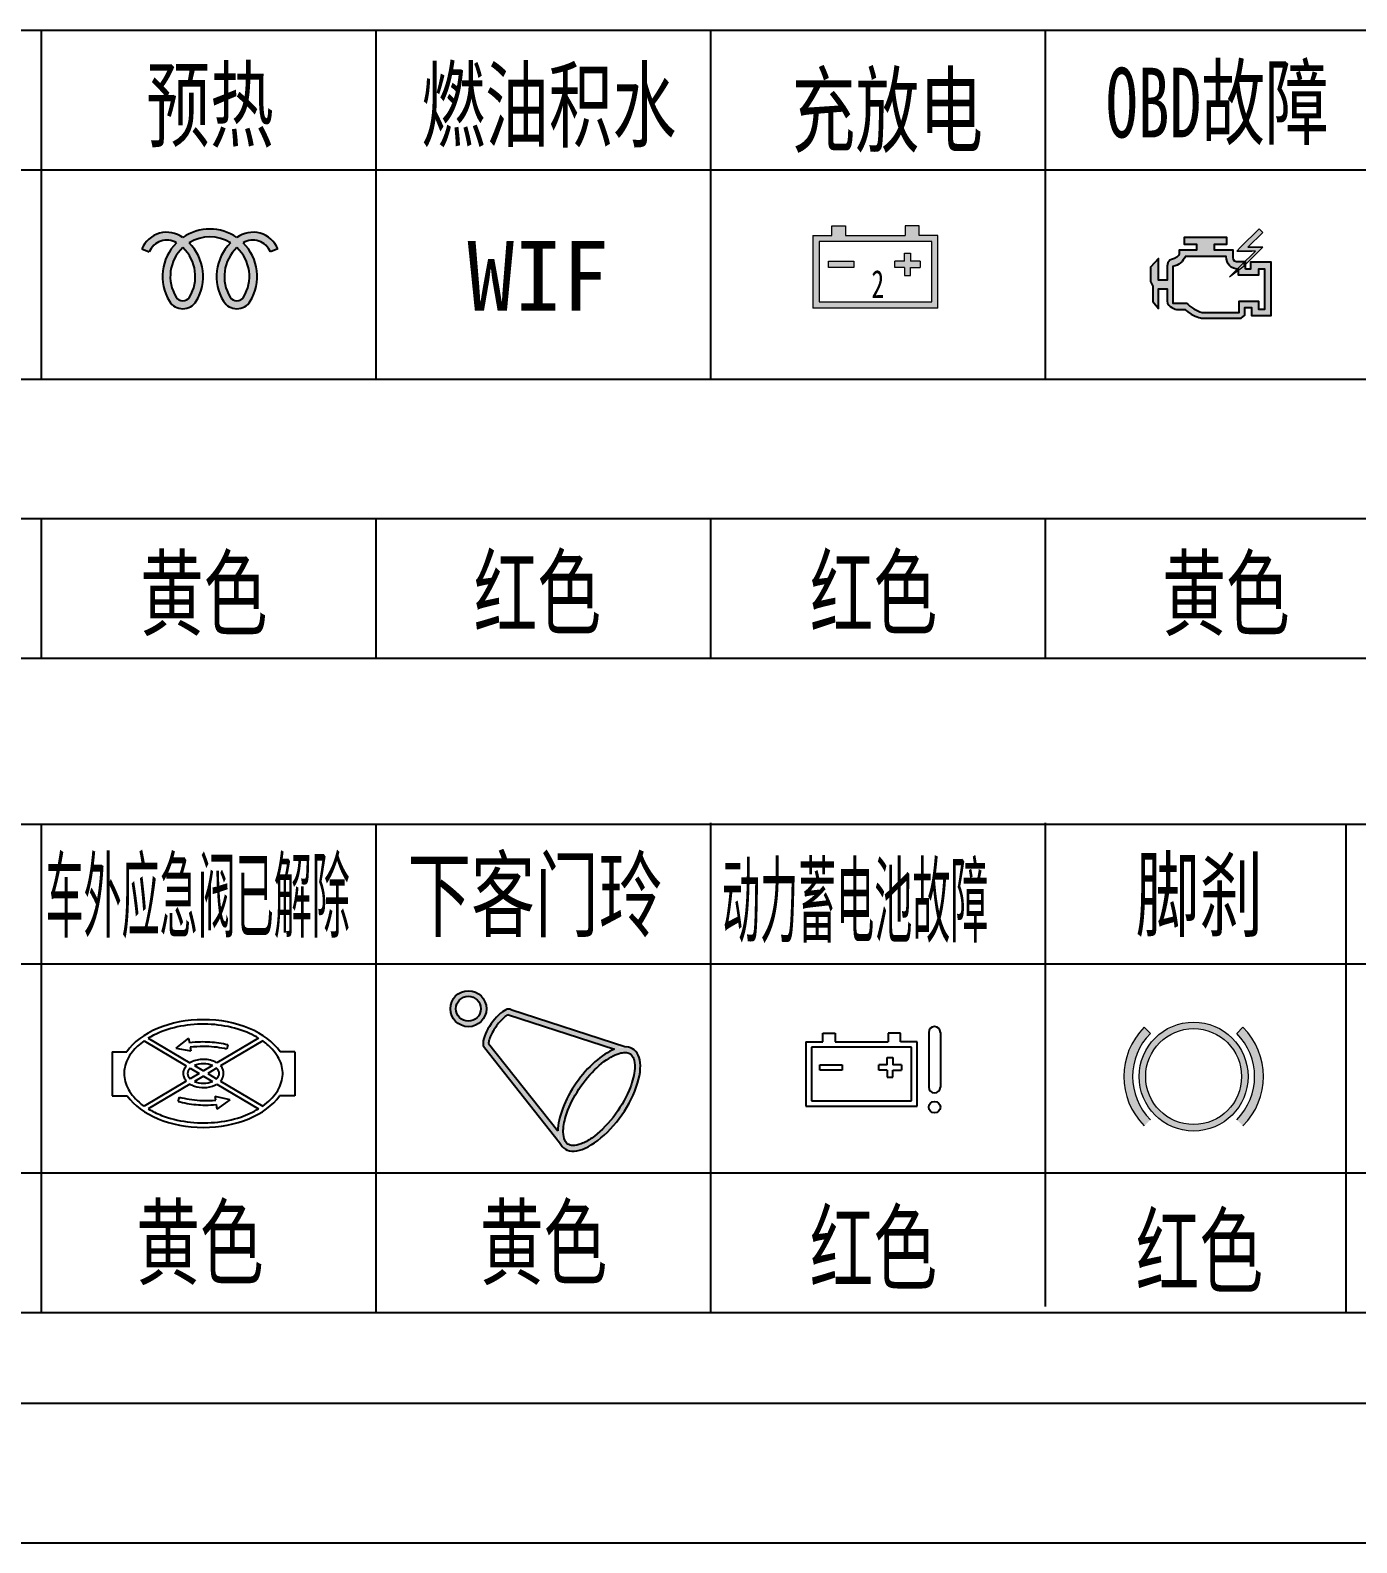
# Model space of a CAD drawing. Extents: x -188 to 653, y 38 to 632.
# Drawn here: x 260.8 to 355.9, y 38.5 to 146.9 of the extents above; entities that cross this region are included whole.
import ezdxf

# ---------------------------------------------------------------- set-up
doc = ezdxf.new("R2010")
doc.units = 0
doc.header["$LTSCALE"] = 5
for name, color, linetype, lineweight in [('1', 1, 'CONTINUOUS', 5), ('BASE', 5, 'CONTINUOUS', 5), ('图框粗实线', 1, 'CONTINUOUS', 35), ('细实线', 6, 'CONTINUOUS', 5)]:
    doc.layers.add(name, color=color, linetype=linetype, lineweight=lineweight)
for name, color, linetype in [('1轮廓实线层', 7, 'CONTINUOUS'), ('1轮廓层', 7, 'CONTINUOUS'), ('2细线层', 3, 'CONTINUOUS'), ('═╝▓ò 1', 7, 'CONTINUOUS')]:
    doc.layers.add(name, color=color, linetype=linetype)
doc.styles.add('STYLE2', font='', dxfattribs={"width": 0.67, "height": 5})
doc.styles.add('仿宋', font='SIMFANG.TTF', dxfattribs={"height": 10})
doc.styles.add('李志平', font='', dxfattribs={"width": 0.67})
doc.styles.get('STYLE2').set_extended_font_data('FangSong')
doc.styles.get('李志平').set_extended_font_data('FangSong')

msp = doc.modelspace()

# ---------------------------------------------------------------- hatches: boundary and pattern name
at = {"layer": '1', "ltscale": 10}
h = msp.add_hatch(color=256, dxfattribs=at)
h.paths.add_polyline_path([(319.27, 132.171), (319.27, 132.854), (318.269, 132.854), (318.269, 132.171), (316.915, 132.171), (316.915, 129.871), (317.361, 129.871), (317.361, 131.726), (321.41, 131.726), (321.41, 132.171)])
h.paths.add_polyline_path([(325.442, 131.726), (325.442, 129.871), (325.888, 129.871), (325.888, 132.171), (324.551, 132.171), (324.551, 132.854), (323.55, 132.854), (323.55, 132.171), (321.41, 132.171), (321.41, 131.726)])
h.paths.add_polyline_path([(325.888, 126.961), (325.888, 129.871), (325.442, 129.871), (325.442, 127.407), (321.41, 127.407), (321.41, 126.961)])
h.paths.add_polyline_path([(321.41, 126.961), (321.41, 127.407), (317.361, 127.407), (317.361, 129.871), (316.915, 129.871), (316.915, 126.961)])
h.paths.add_polyline_path([(319.849, 129.871), (319.849, 130.316), (318.03, 130.316), (318.03, 129.871)])
h.paths.add_polyline_path([(324.614, 129.871), (324.614, 130.316), (323.927, 130.316), (323.927, 130.887), (323.482, 130.887), (323.482, 130.316), (322.795, 130.316), (322.795, 129.871), (323.482, 129.871)], flags=17)
h.paths.add_polyline_path([(323.482, 129.3), (323.927, 129.3), (323.927, 129.871), (323.482, 129.871)], flags=17)
h = msp.add_hatch(color=1, dxfattribs=at)
h.paths.add_polyline_path([(341.128, 74.963), (340.686, 75.405, 0.1989124), (339.221, 71.87), (339.846, 71.87, -0.1989124)])
h.paths.add_polyline_path([(339.846, 71.87), (339.221, 71.87, 0.1989124), (340.686, 68.334), (341.128, 68.776, -0.1989124)])
h.paths.add_polyline_path([(340.784, 71.87), (340.315, 71.87, 0.4142136), (344.221, 67.963), (344.221, 68.432, -0.4142136)])
h.paths.add_polyline_path([(344.221, 75.307), (344.221, 75.776, 0.4142136), (340.315, 71.87), (340.784, 71.87, -0.4142136)])
h.paths.add_polyline_path([(344.221, 75.776), (344.221, 75.307, -0.4142136), (347.659, 71.87), (348.128, 71.87, 0.4142136)])
h.paths.add_polyline_path([(348.128, 71.87), (347.659, 71.87, -0.4142136), (344.221, 68.432), (344.221, 67.963, 0.4142136)])
h.paths.add_polyline_path([(349.221, 71.87), (348.596, 71.87, -0.1989124), (347.315, 68.776), (347.757, 68.334, 0.1989124)])
h.paths.add_polyline_path([(347.757, 75.405), (347.315, 74.963, -0.1989124), (348.596, 71.87), (349.221, 71.87, 0.1989124)])
at = {"layer": '1轮廓实线层', "ltscale": 10}
h = msp.add_hatch(color=2, dxfattribs=at)
h.paths.add_polyline_path([(271.294, 131.636, 0.15893), (270.329, 129.763), (270.9, 129.763, -0.1575707), (271.744, 131.289, -0.1575707), (272.589, 129.763), (273.16, 129.763, 0.1587549), (272.196, 131.634, -0.1388536), (273.683, 132.055), (273.683, 132.618, 0.1529739), (271.744, 132.01, 0.4911322), (268.818, 131.193), (269.339, 130.981, -0.4600552)])
h.paths.add_polyline_path([(275.622, 132.01, 0.1529739), (273.683, 132.618), (273.683, 132.055, -0.1388536), (275.17, 131.634, 0.1587549), (274.206, 129.763), (274.778, 129.763, -0.1575707), (275.622, 131.289, -0.1575707), (276.466, 129.763), (277.038, 129.763, 0.15893), (276.072, 131.636, -0.4600552), (278.027, 130.981), (278.548, 131.193, 0.4911322)])
h.paths.add_polyline_path([(274.778, 129.763), (274.206, 129.763, 0.179329), (274.662, 127.446, 0.5603993), (276.582, 127.446, 0.179329), (277.038, 129.763), (276.466, 129.763, -0.1876542), (276.102, 127.739, -0.5603993), (275.142, 127.739, -0.1876542)])
h.paths.add_polyline_path([(272.224, 127.739, -0.5603993), (271.264, 127.739, -0.1876542), (270.9, 129.763), (270.329, 129.763, 0.179329), (270.785, 127.446, 0.5603993), (272.704, 127.446, 0.179329), (273.16, 129.763), (272.589, 129.763, -0.1876542)])
at = {"layer": '1轮廓层'}
h = msp.add_hatch(color=2, dxfattribs=at)
h.paths.add_polyline_path([(290.93, 76.733, 1), (293.511, 76.733, 1)])
h.paths.add_polyline_path([(293.111, 76.733, -1), (291.33, 76.733, -1)], flags=16)
h = msp.add_hatch(color=2, dxfattribs=at)
edge = h.paths.add_edge_path()
edge.add_ellipse((294.319, 75.319), major_axis=(0.942, 1.355), ratio=0.3460877, start_angle=0, end_angle=180)
edge.add_line((293.377, 73.964), (298.764, 67.153))
edge.add_ellipse((301.589, 70.263), major_axis=(2.473, 3.556), ratio=0.4596357, start_angle=164.15686, end_angle=375.84314)
edge.add_line((303.521, 73.994), (295.261, 76.674))
edge = h.paths.add_edge_path(flags=16)
edge.add_ellipse((301.589, 70.263), major_axis=(2.473, 3.556), ratio=0.4596357, start_angle=34.42799, end_angle=145.57201)
edge.add_line((298.625, 67.973), (293.667, 74.239))
edge.add_spline(control_points=[(293.667, 74.239), (293.666, 74.255), (293.667, 74.277), (293.678, 74.382), (293.706, 74.502), (293.845, 74.871), (293.996, 75.153), (294.358, 75.675), (294.57, 75.915), (294.832, 76.144), (294.903, 76.197), (295.025, 76.274), (295.075, 76.297), (295.104, 76.306)], knot_values=[0.4319853, 0.4319853, 0.4319853, 0.4319853, 0.5614022, 0.5614022, 0.9382977, 0.9382977, 1.5690153, 1.5690153, 2.199733, 2.199733, 2.4546702, 2.4546702, 2.7096074, 2.7096074, 2.7096074, 2.7096074], degree=3, periodic=0)
edge.add_line((295.104, 76.306), (302.704, 73.839))
edge = h.paths.add_edge_path(flags=16)
edge.add_spline(control_points=[(303.833, 73.491), (303.761, 73.541), (303.676, 73.574), (303.452, 73.604), (303.312, 73.597), (302.986, 73.523), (302.801, 73.455), (302.185, 73.146), (301.711, 72.794), (300.804, 71.889), (300.37, 71.338), (299.657, 70.183), (299.378, 69.579), (299.083, 68.605), (299.021, 68.214), (299.027, 67.657), (299.067, 67.462), (299.188, 67.177), (299.263, 67.089), (299.445, 66.969), (299.56, 66.932), (299.881, 66.929), (300.084, 66.967), (300.545, 67.144), (300.802, 67.282), (301.577, 67.818), (302.117, 68.339), (303.064, 69.548), (303.471, 70.234), (303.952, 71.383), (304.084, 71.858), (304.168, 72.569), (304.155, 72.834), (304.068, 73.191), (304.01, 73.306), (303.909, 73.43), (303.873, 73.463), (303.833, 73.491)], knot_values=[0, 0, 0, 0, 0.2336954, 0.2336954, 0.4673907, 0.4673907, 0.7010861, 0.7010861, 1.195312, 1.195312, 1.689538, 1.689538, 2.1837639, 2.1837639, 2.5678642, 2.5678642, 2.8601502, 2.8601502, 3.1524362, 3.1524362, 3.4447222, 3.4447222, 3.7370082, 3.7370082, 4.0292941, 4.0292941, 4.5885908, 4.5885908, 5.1478875, 5.1478875, 5.5713989, 5.5713989, 5.8962623, 5.8962623, 6.152853, 6.152853, 6.2831853, 6.2831853, 6.2831853, 6.2831853], degree=3, periodic=0)
at = {"layer": 'BASE'}
h = msp.add_hatch(color=2, dxfattribs=at)
edge = h.paths.add_edge_path()
edge.add_line((348.119, 131.047), (348.65, 131.047))
edge.add_line((348.65, 131.047), (348.385, 130.782))
edge.add_line((348.385, 130.782), (347.873, 130.27))
edge.add_spline(control_points=[(347.873, 130.27), (347.911, 130.27), (347.934, 130.27), (347.934, 130.27), (347.934, 130.27), (347.934, 130.27), (347.934, 130.175), (347.934, 130.066)], knot_values=[0.9698454, 0.9698454, 0.9698454, 0.9698454, 0.9756098, 0.9756098, 0.9756098, 0.9756098, 0.9861203, 0.9861203, 0.9861203, 0.9861203], degree=3, periodic=0)
edge.add_line((347.934, 130.066), (349.18, 131.312))
edge.add_line((349.18, 131.312), (348.119, 131.312))
edge.add_line((348.119, 131.312), (349.18, 132.372))
edge.add_line((349.18, 132.372), (348.915, 132.637))
edge.add_line((348.915, 132.637), (347.589, 131.312))
edge.add_line((347.589, 131.312), (347.324, 131.047))
edge.add_line((347.324, 131.047), (347.589, 131.047))
edge.add_line((347.589, 131.047), (348.119, 131.047))
h = msp.add_hatch(color=2, dxfattribs=at)
edge = h.paths.add_edge_path()
edge.add_spline(control_points=[(347.439, 129.675), (347.439, 129.718), (347.439, 129.748), (347.439, 129.748), (347.439, 129.748), (347.411, 129.749), (347.383, 129.751), (347.356, 129.753)], knot_values=[0.1218194, 0.1218194, 0.1218194, 0.1218194, 0.1383213, 0.1383213, 0.1383213, 0.1383214, 0.1415019, 0.1415019, 0.1415019, 0.1415019], degree=3, periodic=0)
edge.add_line((347.356, 129.753), (346.794, 129.191))
edge.add_line((346.794, 129.191), (347.439, 129.675))
at = {"layer": '细实线'}
h = msp.add_hatch(color=2, dxfattribs=at)
edge = h.paths.add_edge_path()
edge.add_spline(control_points=[(347.934, 129.757), (347.934, 129.757), (348.294, 129.757), (348.294, 129.757), (348.294, 129.757), (348.294, 129.757), (348.294, 130.252), (348.294, 130.252), (348.294, 130.252), (348.294, 130.252), (349.779, 130.252), (349.779, 130.252), (349.779, 130.252), (349.779, 130.252), (349.779, 126.436), (349.779, 126.436), (349.779, 126.436), (349.779, 126.436), (348.366, 126.436), (348.366, 126.436), (348.366, 126.436), (348.366, 126.436), (348.366, 126.995), (348.366, 126.995), (348.366, 126.995), (348.366, 126.995), (347.898, 126.995), (347.898, 126.995), (347.898, 126.995), (347.898, 126.995), (347.898, 126.455), (347.898, 126.455), (347.898, 126.455), (347.898, 126.455), (347.638, 126.23), (347.638, 126.23), (347.638, 126.23), (347.638, 126.23), (344.857, 126.23), (344.857, 126.23), (344.857, 126.23), (344.856, 126.229), (344.433, 126.274), (344.046, 126.526), (344.046, 126.526), (343.65, 126.769), (343.605, 126.859), (343.605, 126.859), (343.605, 126.859), (343.605, 126.859), (343.011, 126.859), (343.011, 126.859), (343.011, 126.859), (343.011, 126.859), (342.327, 127.003), (342.327, 127.453), (342.327, 127.453), (342.327, 127.912), (342.327, 128.335), (342.327, 128.335), (342.327, 128.335), (342.327, 128.335), (341.697, 128.335), (341.697, 128.335), (341.697, 128.335), (341.697, 128.335), (341.697, 126.922), (341.697, 126.922), (341.697, 126.922), (341.697, 126.922), (341.301, 127.426), (341.301, 127.426), (341.301, 127.426), (341.301, 127.426), (341.301, 128.524), (341.301, 128.524), (341.301, 128.524), (341.301, 128.524), (341.139, 128.857), (341.139, 128.857), (341.139, 128.857), (341.139, 128.857), (341.139, 129.901), (341.139, 129.901), (341.139, 129.901), (341.139, 129.901), (341.697, 130.504), (341.697, 130.504), (341.697, 130.504), (341.697, 130.504), (341.697, 128.947), (341.697, 128.947), (341.697, 128.947), (341.697, 128.947), (342.328, 128.947), (342.328, 128.947), (342.328, 128.947), (342.328, 128.947), (342.328, 129.758), (342.328, 129.758), (342.328, 129.758), (342.327, 129.757), (342.282, 130.369), (342.624, 130.432), (342.624, 130.432), (342.966, 130.495), (343.173, 130.72), (343.182, 130.81), (343.182, 130.81), (343.182, 130.891), (343.182, 131.107), (343.182, 131.107), (343.182, 131.107), (343.182, 131.107), (344.424, 131.107), (344.424, 131.107), (344.424, 131.107), (344.424, 131.107), (344.424, 131.548), (344.424, 131.548), (344.424, 131.548), (344.424, 131.548), (343.533, 131.548), (343.533, 131.548), (343.533, 131.548), (343.533, 131.548), (343.533, 132.007), (343.533, 132.007), (343.533, 132.007), (343.533, 132.007), (346.602, 132.007), (346.602, 132.007), (346.602, 132.007), (346.602, 132.007), (346.602, 131.548), (346.602, 131.548), (346.602, 131.548), (346.602, 131.548), (345.729, 131.548), (345.729, 131.548), (345.729, 131.548), (345.729, 131.548), (345.729, 131.108), (345.729, 131.108), (345.729, 131.108), (345.729, 131.108), (347.062, 131.108), (347.062, 131.108), (347.062, 131.108), (347.062, 131.108), (347.062, 130.631), (347.062, 130.631), (347.062, 130.631), (347.061, 130.63), (347.061, 130.27), (347.295, 130.27), (347.295, 130.27), (347.52, 130.27), (347.934, 130.27), (347.934, 130.27), (347.934, 130.27), (347.934, 130.27), (347.934, 129.757), (347.934, 129.757)], knot_values=[0, 0, 0, 0, 0.0243902, 0.0243902, 0.0243902, 0.0243902, 0.0487805, 0.0487805, 0.0487805, 0.0487805, 0.0731707, 0.0731707, 0.0731707, 0.0731707, 0.097561, 0.097561, 0.097561, 0.097561, 0.1219512, 0.1219512, 0.1219512, 0.1219512, 0.1463415, 0.1463415, 0.1463415, 0.1463415, 0.1707317, 0.1707317, 0.1707317, 0.1707317, 0.195122, 0.195122, 0.195122, 0.195122, 0.2195122, 0.2195122, 0.2195122, 0.2195122, 0.2439024, 0.2439024, 0.2439024, 0.2439024, 0.2682927, 0.2682927, 0.2682927, 0.2682927, 0.2926829, 0.2926829, 0.2926829, 0.2926829, 0.3170732, 0.3170732, 0.3170732, 0.3170732, 0.3414634, 0.3414634, 0.3414634, 0.3414634, 0.3658537, 0.3658537, 0.3658537, 0.3658537, 0.3902439, 0.3902439, 0.3902439, 0.3902439, 0.4146341, 0.4146341, 0.4146341, 0.4146341, 0.4390244, 0.4390244, 0.4390244, 0.4390244, 0.4634146, 0.4634146, 0.4634146, 0.4634146, 0.4878049, 0.4878049, 0.4878049, 0.4878049, 0.5121951, 0.5121951, 0.5121951, 0.5121951, 0.5365854, 0.5365854, 0.5365854, 0.5365854, 0.5609756, 0.5609756, 0.5609756, 0.5609756, 0.5853659, 0.5853659, 0.5853659, 0.5853659, 0.6097561, 0.6097561, 0.6097561, 0.6097561, 0.6341463, 0.6341463, 0.6341463, 0.6341463, 0.6585366, 0.6585366, 0.6585366, 0.6585366, 0.6829268, 0.6829268, 0.6829268, 0.6829268, 0.7073171, 0.7073171, 0.7073171, 0.7073171, 0.7317073, 0.7317073, 0.7317073, 0.7317073, 0.7560976, 0.7560976, 0.7560976, 0.7560976, 0.7804878, 0.7804878, 0.7804878, 0.7804878, 0.804878, 0.804878, 0.804878, 0.804878, 0.8292683, 0.8292683, 0.8292683, 0.8292683, 0.8536585, 0.8536585, 0.8536585, 0.8536585, 0.8780488, 0.8780488, 0.8780488, 0.8780488, 0.902439, 0.902439, 0.902439, 0.902439, 0.9268293, 0.9268293, 0.9268293, 0.9268293, 0.9512195, 0.9512195, 0.9512195, 0.9512195, 0.9756098, 0.9756098, 0.9756098, 0.9756098, 1, 1, 1, 1], degree=3, periodic=0)
edge = h.paths.add_edge_path(flags=16)
edge.add_spline(control_points=[(343.623, 130.666), (343.623, 130.666), (346.548, 130.666), (346.548, 130.666), (346.548, 130.666), (346.584, 130.108), (346.881, 129.766), (347.439, 129.748), (347.439, 129.748), (347.439, 129.748), (347.439, 129.325), (347.439, 129.325), (347.439, 129.325), (347.439, 129.325), (348.861, 129.325), (348.861, 129.325), (348.861, 129.325), (348.861, 129.325), (348.861, 129.757), (348.861, 129.757), (348.861, 129.757), (348.861, 129.757), (349.32, 129.757), (349.32, 129.757), (349.32, 129.757), (349.32, 129.757), (349.32, 126.877), (349.32, 126.877), (349.32, 126.877), (349.32, 126.877), (348.861, 126.877), (348.861, 126.877), (348.861, 126.877), (348.861, 126.877), (348.861, 127.462), (348.861, 127.462), (348.861, 127.462), (348.861, 127.462), (347.494, 127.462), (347.494, 127.462), (347.494, 127.462), (347.494, 127.462), (347.494, 126.643), (347.494, 126.643), (347.494, 126.643), (347.494, 126.643), (344.83, 126.643), (344.83, 126.643), (344.83, 126.643), (344.406, 126.769), (344.028, 127.003), (343.704, 127.318), (343.704, 127.318), (343.704, 127.318), (342.741, 127.318), (342.741, 127.318), (342.741, 127.318), (342.741, 127.318), (342.741, 129.946), (342.741, 129.946), (342.741, 129.946), (343.164, 130.027), (343.47, 130.306), (343.623, 130.666)], knot_values=[0, 0, 0, 0, 0.0625, 0.0625, 0.0625, 0.0625, 0.125, 0.125, 0.125, 0.125, 0.1875, 0.1875, 0.1875, 0.1875, 0.25, 0.25, 0.25, 0.25, 0.3125, 0.3125, 0.3125, 0.3125, 0.375, 0.375, 0.375, 0.375, 0.4375, 0.4375, 0.4375, 0.4375, 0.5, 0.5, 0.5, 0.5, 0.5625, 0.5625, 0.5625, 0.5625, 0.625, 0.625, 0.625, 0.625, 0.6875, 0.6875, 0.6875, 0.6875, 0.75, 0.75, 0.75, 0.75, 0.8125, 0.8125, 0.8125, 0.8125, 0.875, 0.875, 0.875, 0.875, 0.9375, 0.9375, 0.9375, 0.9375, 1, 1, 1, 1], degree=3, periodic=0)

# ---------------------------------------------------------------- linework, layer by layer
at = {"layer": '1'}
for p, q in [((318.269, 132.854), (319.27, 132.854)), ((318.269, 132.171), (318.269, 132.854)), ((319.27, 132.854), (319.27, 132.171)), ((323.55, 132.854), (323.55, 132.171)), ((324.551, 132.854), (323.55, 132.854)), ((324.551, 132.171), (324.551, 132.854)), ((316.915, 132.171), (316.915, 126.961)), ((316.915, 132.171), (318.269, 132.171)), ((317.361, 131.726), (317.361, 127.407)), ((325.442, 131.726), (317.361, 131.726)), ((319.27, 132.171), (323.55, 132.171)), ((325.888, 132.171), (324.551, 132.171)), ((325.442, 127.407), (325.442, 131.726)), ((325.888, 126.961), (325.888, 132.171)), ((318.03, 130.316), (319.849, 130.316)), ((318.03, 129.871), (318.03, 130.316)), ((319.849, 130.316), (319.849, 129.871)), ((323.482, 130.316), (322.795, 130.316)), ((322.795, 129.871), (322.795, 130.316)), ((323.482, 130.316), (323.482, 130.887)), ((323.482, 130.887), (323.927, 130.887)), ((323.927, 130.887), (323.927, 130.316)), ((324.614, 130.316), (323.927, 130.316)), ((324.614, 130.316), (324.614, 129.871)), ((319.849, 129.871), (318.03, 129.871)), ((323.482, 129.871), (322.795, 129.871)), ((323.482, 129.871), (323.482, 129.3)), ((323.482, 129.3), (323.927, 129.3)), ((323.927, 129.871), (324.614, 129.871)), ((323.927, 129.3), (323.927, 129.871)), ((317.361, 127.407), (325.442, 127.407))]:
    msp.add_line(p, q, dxfattribs=at)
at = {"layer": '1', "linetype": 'ByBlock'}
msp.add_line((325.888, 126.961), (316.915, 126.961), dxfattribs=at)
at = {"layer": '1', "color": 1}
for p, q in [((340.686, 75.405), (341.128, 74.963)), ((347.757, 75.405), (347.315, 74.963))]:
    msp.add_line(p, q, dxfattribs=at)
at = {"layer": '1', "color": 1, "linetype": 'ByBlock'}
msp.add_circle((344.221, 71.87), 3.906, dxfattribs=at)
at = {"layer": '1', "color": 1}
msp.add_circle((344.221, 71.87), 3.438, dxfattribs=at)
for radius, start, end in [(5, 135, 225), (4.375, 135, 225), (4.375, 315, 45), (5, 315, 45)]:
    msp.add_arc((344.221, 71.87), radius, start, end, dxfattribs=at)
at = {"layer": '1轮廓实线层', "ltscale": 10}
for p, q in [((-157.415, 146.873), (477.962, 146.873)), ((261.585, 146.873), (261.585, 121.873)), ((285.585, 146.873), (285.585, 121.873)), ((309.585, 146.873), (309.585, 121.873)), ((333.585, 146.873), (333.585, 121.873)), ((-157.415, 136.873), (478.011, 136.873)), ((-157.415, 121.873), (477.893, 121.873)), ((-139.609, 111.873), (477.997, 111.873)), ((261.585, 111.873), (261.585, 101.873)), ((285.585, 111.873), (285.585, 101.873)), ((309.585, 111.873), (309.585, 101.873)), ((333.585, 111.873), (333.585, 101.873)), ((-157.415, 101.873), (477.983, 101.873)), ((309.583, 90.067), (309.583, 65.067)), ((309.583, 90.067), (309.583, 65.067)), ((333.583, 90.067), (333.583, 55.397)), ((-157.415, 89.961), (453.938, 89.961)), ((261.585, 89.961), (261.585, 54.961)), ((285.585, 89.961), (285.585, 54.961)), ((309.585, 89.961), (309.585, 54.961)), ((355.129, 89.921), (355.129, 54.893)), ((-157.415, 79.961), (453.938, 79.961)), ((-157.415, 64.961), (453.817, 64.961)), ((309.583, 64.912), (309.583, 54.912)), ((-157.415, 54.961), (454.059, 54.961))]:
    msp.add_line(p, q, dxfattribs=at)
at = {"layer": '1轮廓实线层', "color": 2}
for p, q in [((268.818, 131.193), (269.339, 130.981)), ((278.548, 131.193), (278.027, 130.981))]:
    msp.add_line(p, q, dxfattribs=at)
at = {"layer": '1轮廓实线层', "color": 1, "ltscale": 7}
for p, q in [((317.625, 74.368), (317.625, 74.975)), ((317.625, 74.975), (318.514, 74.975)), ((318.514, 74.975), (318.514, 74.368)), ((322.318, 74.975), (322.318, 74.368)), ((323.208, 74.975), (322.318, 74.975)), ((323.208, 74.368), (323.208, 74.975)), ((316.422, 74.368), (316.422, 69.737)), ((316.422, 74.368), (317.625, 74.368)), ((324, 73.972), (316.818, 73.972)), ((316.818, 73.972), (316.818, 70.133)), ((318.514, 74.368), (322.318, 74.368)), ((324.396, 74.368), (323.208, 74.368)), ((324, 70.133), (324, 73.972)), ((324.396, 69.737), (324.396, 74.368)), ((317.413, 72.323), (317.413, 72.719)), ((317.413, 72.719), (319.029, 72.719)), ((319.029, 72.719), (319.029, 72.323)), ((321.648, 72.323), (321.648, 72.719)), ((322.258, 72.719), (321.648, 72.719)), ((322.258, 72.719), (322.258, 73.226)), ((322.258, 73.226), (322.654, 73.226)), ((322.654, 73.226), (322.654, 72.719)), ((323.264, 72.719), (322.654, 72.719)), ((323.264, 72.719), (323.264, 72.323)), ((319.029, 72.323), (317.413, 72.323)), ((322.258, 72.323), (321.648, 72.323)), ((322.258, 72.323), (322.258, 71.816)), ((322.258, 71.816), (322.654, 71.816)), ((322.654, 72.323), (323.264, 72.323)), ((322.654, 71.816), (322.654, 72.323)), ((316.422, 69.737), (324.396, 69.737)), ((316.818, 70.133), (324, 70.133))]:
    msp.add_line(p, q, dxfattribs=at)
at = {"layer": '1轮廓实线层', "color": 1, "ltscale": 10}
for p, q in [((325.229, 75.034), (325.229, 71.11)), ((326.061, 75.034), (326.061, 71.11))]:
    msp.add_line(p, q, dxfattribs=at)
at = {"layer": '1轮廓实线层', "ltscale": 5}
msp.add_line((-163.148, 48.453), (642.852, 48.453), dxfattribs=at)
at = {"layer": '1轮廓实线层', "color": 1}
msp.add_circle((325.645, 69.678), 0.416, dxfattribs=at)
at = {"layer": '1轮廓实线层', "color": 2}
for centre, radius, start, end in [((270.597, 130.471), 1.92, 53.29304, 157.9216), ((273.683, 129.22), 3.398, 55.21065, 124.78935), ((276.769, 130.471), 1.92, 22.0784, 126.70696), ((270.597, 130.471), 1.357, 59.10144, 157.9216), ((273.683, 129.22), 3.398, 134.67862, 211.46752), ((273.683, 129.22), 2.836, 133.13672, 211.46752), ((269.805, 129.22), 2.836, 328.53248, 46.86328), ((273.683, 129.22), 2.836, 58.37929, 121.62071), ((269.805, 129.22), 3.398, 328.53248, 45.28223), ((277.561, 129.22), 3.398, 134.71777, 211.46752), ((277.561, 129.22), 2.836, 133.13672, 211.46752), ((273.683, 129.22), 2.836, 328.53248, 46.86328), ((276.769, 130.471), 1.357, 22.0784, 120.89856), ((273.683, 129.22), 3.398, 328.53248, 45.32138), ((271.744, 128.033), 1.125, 211.46752, 328.53248), ((271.744, 128.033), 0.562, 211.46752, 328.53248), ((275.622, 128.033), 1.125, 211.46752, 328.53248), ((275.622, 128.033), 0.562, 211.46752, 328.53248)]:
    msp.add_arc(centre, radius, start, end, dxfattribs=at)
at = {"layer": '1轮廓实线层', "color": 1}
for centre, start, end in [((325.645, 75.034), 0, 180), ((325.645, 71.11), 180, 0)]:
    msp.add_arc(centre, 0.416, start, end, dxfattribs=at)
at = {"layer": '1轮廓层', "color": 2}
for p, q in [((295.104, 76.306), (302.704, 73.839)), ((295.261, 76.674), (303.521, 73.994)), ((268.966, 74.424), (271.991, 72.633)), ((269.264, 74.619), (272.253, 72.849)), ((272.162, 74.624), (271.244, 73.915)), ((271.244, 73.915), (272.324, 73.719)), ((272.162, 74.624), (272.223, 74.282)), ((272.279, 73.967), (272.324, 73.719)), ((277.182, 74.619), (274.193, 72.849)), ((277.48, 74.424), (274.455, 72.633)), ((274.972, 74.143), (274.896, 73.832)), ((293.377, 73.964), (298.764, 67.153)), ((293.667, 74.239), (298.625, 67.973)), ((266.669, 73.641), (266.669, 70.484)), ((266.669, 73.641), (267.727, 73.641)), ((272.578, 72.657), (273.223, 72.275)), ((273.869, 72.657), (273.223, 72.275)), ((279.777, 73.641), (278.719, 73.641)), ((279.777, 73.641), (279.777, 70.484)), ((272.274, 72.465), (272.909, 72.089)), ((272.909, 72.089), (272.274, 71.713)), ((273.223, 71.903), (272.578, 71.521)), ((273.223, 71.903), (273.869, 71.521)), ((274.172, 72.465), (273.537, 72.089)), ((273.537, 72.089), (274.172, 71.713)), ((266.669, 70.484), (267.764, 70.484)), ((271.992, 71.546), (268.966, 69.755)), ((272.253, 71.329), (269.264, 69.559)), ((274.193, 71.329), (277.182, 69.559)), ((274.455, 71.546), (277.481, 69.755)), ((279.777, 70.484), (278.682, 70.484)), ((271.411, 70.091), (271.496, 70.4)), ((275.144, 70.202), (274.071, 70.432)), ((274.108, 70.182), (274.071, 70.432)), ((274.204, 69.522), (274.154, 69.866)), ((274.204, 69.522), (275.144, 70.202))]:
    msp.add_line(p, q, dxfattribs=at)
for radius in [1.29, 0.89]:
    msp.add_circle((292.221, 76.733), radius, dxfattribs=at)
for centre, major_axis, ratio, start_param, end_param in [((273.223, 72.089), (-6.003, 0), 0.6428569, 3.5555278, 5.8692501), ((294.319, 75.319), (0.942, 1.355), 0.3460877, 0, 3.1415927), ((301.589, 70.263), (2.473, 3.556), 0.4596357, 0.6008817, 2.5407109), ((301.589, 70.263), (2.473, 3.556), 0.4596357, 2.8650777, 6.5597003), ((273.223, 72.089), (-1.13, 0), 0.612778, 4.1041495, 5.3206285), ((273.223, 72.089), (-1.13, 0), 0.612778, 5.7093677, 6.8570029), ((273.223, 72.089), (-1.13, 0), 0.612778, 2.5677751, 3.7154102), ((273.223, 72.089), (-6.003, 0), 0.6428569, 0.4289276, 2.7126651), ((273.223, 72.089), (-1.13, 0), 0.612778, 0.9625568, 2.1790359)]:
    msp.add_ellipse(centre, major_axis=major_axis, ratio=ratio, start_param=start_param, end_param=end_param, dxfattribs=at)
for points, knots in [([(295.104, 76.306), (295.075, 76.297), (295.025, 76.274), (294.903, 76.197), (294.832, 76.144), (294.57, 75.915), (294.358, 75.675), (293.996, 75.153), (293.845, 74.871), (293.706, 74.502), (293.678, 74.382), (293.667, 74.277), (293.666, 74.255), (293.667, 74.239)], [0.4319853, 0.4319853, 0.4319853, 0.4319853, 0.6869225, 0.6869225, 0.9418597, 0.9418597, 1.5725773, 1.5725773, 2.2032949, 2.2032949, 2.5801904, 2.5801904, 2.7096074, 2.7096074, 2.7096074, 2.7096074]), ([(277.182, 74.619), (276.98, 74.742), (276.763, 74.856), (276, 75.199), (275.397, 75.382), (274.126, 75.607), (273.459, 75.649), (272.141, 75.587), (271.492, 75.483), (270.29, 75.143), (269.738, 74.907), (269.267, 74.621), (269.265, 74.62), (269.264, 74.619)], [10.2378946, 10.2378946, 10.2378946, 10.2378946, 10.3850065, 10.3850065, 10.7268249, 10.7268249, 11.0686434, 11.0686434, 11.4104618, 11.4104618, 11.7522802, 11.7522802, 11.7532537, 11.7532537, 11.7532537, 11.7532537]), ([(268.966, 74.424), (268.631, 74.186), (268.348, 73.923), (267.844, 73.288), (267.663, 72.909), (267.555, 72.382), (267.54, 72.235), (267.54, 72.089), (267.54, 71.706), (267.642, 71.322), (268.053, 70.579), (268.364, 70.221), (268.831, 69.853), (268.898, 69.803), (268.966, 69.755)], [5.5454152, 5.5454152, 5.5454152, 5.5454152, 5.8109133, 5.8109133, 6.1527318, 6.1527318, 6.2831853, 6.2831853, 6.2831853, 6.6250037, 6.6250037, 6.9668222, 6.9668222, 7.0209644, 7.0209644, 7.0209644, 7.0209644]), ([(274.972, 74.143), (274.765, 74.193), (274.551, 74.235), (273.906, 74.33), (273.462, 74.357), (272.752, 74.338), (272.485, 74.317), (272.223, 74.282)], [10.63320847, 10.63320847, 10.63320847, 10.63320847, 10.77008249, 10.77008249, 11.03617645, 11.03617645, 11.19839833, 11.19839833, 11.19839833, 11.19839833]), ([(274.896, 73.832), (274.839, 73.846), (274.782, 73.859), (274.25, 73.974), (273.737, 74.028), (272.907, 74.028), (272.588, 74.007), (272.279, 73.967)], [10.63320773, 10.63320773, 10.63320773, 10.63320773, 10.67268856, 10.67268856, 10.99517035, 10.99517035, 11.19538222, 11.19538222, 11.19538222, 11.19538222]), ([(277.481, 69.755), (277.898, 70.05), (278.233, 70.386), (278.715, 71.105), (278.856, 71.487), (278.934, 72.253), (278.871, 72.638), (278.539, 73.39), (278.268, 73.756), (277.771, 74.205), (277.631, 74.317), (277.48, 74.424)], [8.6870001, 8.6870001, 8.6870001, 8.6870001, 9.0177328, 9.0177328, 9.3595512, 9.3595512, 9.7013696, 9.7013696, 10.0431881, 10.0431881, 10.1625547, 10.1625547, 10.1625547, 10.1625547]), ([(274.193, 72.849), (274.152, 72.875), (274.11, 72.898), (273.783, 73.057), (273.442, 73.116), (272.798, 73.082), (272.496, 73), (272.253, 72.849)], [3.9234282, 3.9234282, 3.9234282, 3.9234282, 4.0412462, 4.0412462, 4.8000972, 4.8000972, 5.501387, 5.501387, 5.501387, 5.501387]), ([(303.833, 73.491), (303.761, 73.541), (303.676, 73.574), (303.452, 73.604), (303.312, 73.597), (302.986, 73.523), (302.801, 73.455), (302.185, 73.146), (301.711, 72.794), (300.804, 71.889), (300.37, 71.338), (299.657, 70.183), (299.378, 69.579), (299.083, 68.605), (299.021, 68.214), (299.027, 67.657), (299.067, 67.462), (299.188, 67.177), (299.263, 67.089), (299.445, 66.969), (299.56, 66.932), (299.881, 66.929), (300.084, 66.967), (300.545, 67.144), (300.802, 67.282), (301.577, 67.818), (302.117, 68.339), (303.064, 69.548), (303.471, 70.234), (303.952, 71.383), (304.084, 71.858), (304.168, 72.569), (304.155, 72.834), (304.068, 73.191), (304.01, 73.306), (303.909, 73.43), (303.873, 73.463), (303.833, 73.491)], [0, 0, 0, 0, 0.2336954, 0.2336954, 0.4673907, 0.4673907, 0.7010861, 0.7010861, 1.195312, 1.195312, 1.689538, 1.689538, 2.1837639, 2.1837639, 2.5678642, 2.5678642, 2.8601502, 2.8601502, 3.1524362, 3.1524362, 3.4447222, 3.4447222, 3.7370082, 3.7370082, 4.0292941, 4.0292941, 4.5885908, 4.5885908, 5.1478875, 5.1478875, 5.5713989, 5.5713989, 5.8962623, 5.8962623, 6.152853, 6.152853, 6.2831853, 6.2831853, 6.2831853, 6.2831853]), ([(271.991, 72.633), (271.951, 72.587), (271.914, 72.537), (271.814, 72.366), (271.773, 72.228), (271.773, 72.089), (271.773, 71.981), (271.798, 71.873), (271.879, 71.691), (271.931, 71.614), (271.992, 71.546)], [5.78475813, 5.78475813, 5.78475813, 5.78475813, 5.93962734, 5.93962734, 6.28318531, 6.28318531, 6.28318531, 6.55116782, 6.55116782, 6.78145386, 6.78145386, 6.78145386, 6.78145386]), ([(274.455, 71.546), (274.544, 71.647), (274.613, 71.766), (274.684, 72.035), (274.68, 72.184), (274.6, 72.436), (274.536, 72.542), (274.455, 72.633)], [2.64333552, 2.64333552, 2.64333552, 2.64333552, 2.9817529, 2.9817529, 3.33491735, 3.33491735, 3.63989936, 3.63989936, 3.63989936, 3.63989936]), ([(272.253, 71.329), (272.354, 71.267), (272.466, 71.216), (272.8, 71.105), (273.039, 71.072), (273.548, 71.084), (273.817, 71.142), (274.098, 71.274), (274.147, 71.3), (274.193, 71.329)], [0.7818354, 0.7818354, 0.7818354, 0.7818354, 1.0733926, 1.0733926, 1.6108202, 1.6108202, 2.2255474, 2.2255474, 2.3597429, 2.3597429, 2.3597429, 2.3597429]), ([(269.264, 69.559), (269.556, 69.382), (269.879, 69.223), (270.785, 68.87), (271.406, 68.713), (272.698, 68.541), (273.368, 68.527), (274.676, 68.644), (275.313, 68.775), (276.366, 69.128), (276.801, 69.328), (277.182, 69.559)], [7.096306, 7.096306, 7.096306, 7.096306, 7.3086406, 7.3086406, 7.650459, 7.650459, 7.9922775, 7.9922775, 8.3340959, 8.3340959, 8.611658, 8.611658, 8.611658, 8.611658]), ([(271.411, 70.091), (271.616, 70.034), (271.829, 69.986), (272.471, 69.871), (272.914, 69.83), (273.623, 69.826), (273.892, 69.839), (274.154, 69.866)], [10.63320847, 10.63320847, 10.63320847, 10.63320847, 10.77008249, 10.77008249, 11.03617645, 11.03617645, 11.19839833, 11.19839833, 11.19839833, 11.19839833]), ([(271.496, 70.4), (271.553, 70.384), (271.61, 70.369), (272.138, 70.238), (272.648, 70.168), (273.479, 70.141), (273.797, 70.152), (274.108, 70.182)], [10.63320773, 10.63320773, 10.63320773, 10.63320773, 10.67268856, 10.67268856, 10.99517035, 10.99517035, 11.19538222, 11.19538222, 11.19538222, 11.19538222])]:
    msp.add_open_spline(points, degree=3, knots=knots, dxfattribs=at)
at = {"layer": '2细线层', "ltscale": 5}
msp.add_line((-188.148, 38.453), (652.852, 38.453), dxfattribs=at)
at = {"layer": 'BASE', "color": 2}
for p, q in [((348.915, 132.637), (349.18, 132.372)), ((347.854, 130.251), (348.385, 130.782)), ((348.385, 130.782), (348.65, 131.047))]:
    msp.add_line(p, q, dxfattribs=at)
at = {"layer": 'BASE', "color": 2, "lineweight": 0}
for points in [[(347.589, 131.312), (348.915, 132.637)], [(348.119, 131.312), (349.18, 132.372)], [(347.324, 131.047), (347.589, 131.312)], [(347.854, 129.986), (349.18, 131.312)], [(349.18, 131.312), (348.119, 131.312)], [(347.589, 131.047), (347.324, 131.047)], [(348.65, 131.047), (348.119, 131.047)]]:
    msp.add_lwpolyline(points, dxfattribs=at)
for points in [[(348.119, 131.312), (349.18, 131.312), (349.18, 131.312)], [(347.854, 130.251), (346.794, 129.191), (347.854, 129.986)], [(347.324, 131.047), (347.589, 131.047), (347.589, 131.047)], [(347.589, 131.047), (347.589, 131.047), (348.119, 131.047)], [(347.589, 131.047), (348.119, 131.047), (348.119, 131.047)], [(347.589, 131.047), (347.589, 131.047), (348.119, 131.047)], [(347.589, 131.047), (348.119, 131.047), (348.119, 131.047)], [(348.119, 131.047), (348.385, 131.047), (348.385, 131.047)]]:
    msp.add_lwpolyline(points, close=True, dxfattribs=at)
at = {"layer": '═╝▓ò 1', "color": 2}
for points, knots in [([(347.934, 129.757), (347.934, 129.757), (348.294, 129.757), (348.294, 129.757), (348.294, 129.757), (348.294, 129.757), (348.294, 130.252), (348.294, 130.252), (348.294, 130.252), (348.294, 130.252), (349.779, 130.252), (349.779, 130.252), (349.779, 130.252), (349.779, 130.252), (349.779, 126.436), (349.779, 126.436), (349.779, 126.436), (349.779, 126.436), (348.366, 126.436), (348.366, 126.436), (348.366, 126.436), (348.366, 126.436), (348.366, 126.995), (348.366, 126.995), (348.366, 126.995), (348.366, 126.995), (347.898, 126.995), (347.898, 126.995), (347.898, 126.995), (347.898, 126.995), (347.898, 126.455), (347.898, 126.455), (347.898, 126.455), (347.898, 126.455), (347.638, 126.23), (347.638, 126.23), (347.638, 126.23), (347.638, 126.23), (344.857, 126.23), (344.857, 126.23), (344.857, 126.23), (344.856, 126.229), (344.433, 126.274), (344.046, 126.526), (344.046, 126.526), (343.65, 126.769), (343.605, 126.859), (343.605, 126.859), (343.605, 126.859), (343.605, 126.859), (343.011, 126.859), (343.011, 126.859), (343.011, 126.859), (343.011, 126.859), (342.327, 127.003), (342.327, 127.453), (342.327, 127.453), (342.327, 127.912), (342.327, 128.335), (342.327, 128.335), (342.327, 128.335), (342.327, 128.335), (341.697, 128.335), (341.697, 128.335), (341.697, 128.335), (341.697, 128.335), (341.697, 126.922), (341.697, 126.922), (341.697, 126.922), (341.697, 126.922), (341.301, 127.426), (341.301, 127.426), (341.301, 127.426), (341.301, 127.426), (341.301, 128.524), (341.301, 128.524), (341.301, 128.524), (341.301, 128.524), (341.139, 128.857), (341.139, 128.857), (341.139, 128.857), (341.139, 128.857), (341.139, 129.901), (341.139, 129.901), (341.139, 129.901), (341.139, 129.901), (341.697, 130.504), (341.697, 130.504), (341.697, 130.504), (341.697, 130.504), (341.697, 128.947), (341.697, 128.947), (341.697, 128.947), (341.697, 128.947), (342.328, 128.947), (342.328, 128.947), (342.328, 128.947), (342.328, 128.947), (342.328, 129.758), (342.328, 129.758), (342.328, 129.758), (342.327, 129.757), (342.282, 130.369), (342.624, 130.432), (342.624, 130.432), (342.966, 130.495), (343.173, 130.72), (343.182, 130.81), (343.182, 130.81), (343.182, 130.891), (343.182, 131.107), (343.182, 131.107), (343.182, 131.107), (343.182, 131.107), (344.424, 131.107), (344.424, 131.107), (344.424, 131.107), (344.424, 131.107), (344.424, 131.548), (344.424, 131.548), (344.424, 131.548), (344.424, 131.548), (343.533, 131.548), (343.533, 131.548), (343.533, 131.548), (343.533, 131.548), (343.533, 132.007), (343.533, 132.007), (343.533, 132.007), (343.533, 132.007), (346.602, 132.007), (346.602, 132.007), (346.602, 132.007), (346.602, 132.007), (346.602, 131.548), (346.602, 131.548), (346.602, 131.548), (346.602, 131.548), (345.729, 131.548), (345.729, 131.548), (345.729, 131.548), (345.729, 131.548), (345.729, 131.108), (345.729, 131.108), (345.729, 131.108), (345.729, 131.108), (347.062, 131.108), (347.062, 131.108), (347.062, 131.108), (347.062, 131.108), (347.062, 130.631), (347.062, 130.631), (347.062, 130.631), (347.061, 130.63), (347.061, 130.27), (347.295, 130.27), (347.295, 130.27), (347.52, 130.27), (347.934, 130.27), (347.934, 130.27), (347.934, 130.27), (347.934, 130.27), (347.934, 129.757), (347.934, 129.757)], [0, 0, 0, 0, 0.0243902, 0.0243902, 0.0243902, 0.0243903, 0.0487805, 0.0487805, 0.0487805, 0.0487805, 0.0731707, 0.0731707, 0.0731707, 0.0731707, 0.097561, 0.097561, 0.097561, 0.097561, 0.1219512, 0.1219512, 0.1219512, 0.1219512, 0.1463415, 0.1463415, 0.1463415, 0.1463415, 0.1707317, 0.1707317, 0.1707317, 0.1707317, 0.195122, 0.195122, 0.195122, 0.195122, 0.2195122, 0.2195122, 0.2195122, 0.2195122, 0.2439024, 0.2439024, 0.2439024, 0.2439025, 0.2682927, 0.2682927, 0.2682927, 0.2682927, 0.2926829, 0.2926829, 0.2926829, 0.2926829, 0.3170732, 0.3170732, 0.3170732, 0.3170732, 0.3414634, 0.3414634, 0.3414634, 0.3414634, 0.3658537, 0.3658537, 0.3658537, 0.3658537, 0.3902439, 0.3902439, 0.3902439, 0.3902439, 0.4146341, 0.4146341, 0.4146341, 0.4146341, 0.4390244, 0.4390244, 0.4390244, 0.4390244, 0.4634146, 0.4634146, 0.4634146, 0.4634146, 0.4878049, 0.4878049, 0.4878049, 0.4878049, 0.5121951, 0.5121951, 0.5121951, 0.5121951, 0.5365854, 0.5365854, 0.5365854, 0.5365854, 0.5609756, 0.5609756, 0.5609756, 0.5609756, 0.5853659, 0.5853659, 0.5853659, 0.5853659, 0.6097561, 0.6097561, 0.6097561, 0.6097561, 0.6341463, 0.6341463, 0.6341463, 0.6341464, 0.6585366, 0.6585366, 0.6585366, 0.6585366, 0.6829268, 0.6829268, 0.6829268, 0.6829268, 0.7073171, 0.7073171, 0.7073171, 0.7073171, 0.7317073, 0.7317073, 0.7317073, 0.7317073, 0.7560976, 0.7560976, 0.7560976, 0.7560976, 0.7804878, 0.7804878, 0.7804878, 0.7804878, 0.804878, 0.804878, 0.804878, 0.8048781, 0.8292683, 0.8292683, 0.8292683, 0.8292683, 0.8536585, 0.8536585, 0.8536585, 0.8536585, 0.8780488, 0.8780488, 0.8780488, 0.8780488, 0.902439, 0.902439, 0.902439, 0.902439, 0.9268293, 0.9268293, 0.9268293, 0.9268293, 0.9512195, 0.9512195, 0.9512195, 0.9512195, 0.9756098, 0.9756098, 0.9756098, 0.9756098, 1, 1, 1, 1]), ([(343.623, 130.666), (343.623, 130.666), (346.548, 130.666), (346.548, 130.666), (346.548, 130.666), (346.584, 130.108), (346.881, 129.766), (347.439, 129.748), (347.439, 129.748), (347.439, 129.748), (347.439, 129.325), (347.439, 129.325), (347.439, 129.325), (347.439, 129.325), (348.861, 129.325), (348.861, 129.325), (348.861, 129.325), (348.861, 129.325), (348.861, 129.757), (348.861, 129.757), (348.861, 129.757), (348.861, 129.757), (349.32, 129.757), (349.32, 129.757), (349.32, 129.757), (349.32, 129.757), (349.32, 126.877), (349.32, 126.877), (349.32, 126.877), (349.32, 126.877), (348.861, 126.877), (348.861, 126.877), (348.861, 126.877), (348.861, 126.877), (348.861, 127.462), (348.861, 127.462), (348.861, 127.462), (348.861, 127.462), (347.494, 127.462), (347.494, 127.462), (347.494, 127.462), (347.494, 127.462), (347.494, 126.643), (347.494, 126.643), (347.494, 126.643), (347.494, 126.643), (344.83, 126.643), (344.83, 126.643), (344.83, 126.643), (344.406, 126.769), (344.028, 127.003), (343.704, 127.318), (343.704, 127.318), (343.704, 127.318), (342.741, 127.318), (342.741, 127.318), (342.741, 127.318), (342.741, 127.318), (342.741, 129.946), (342.741, 129.946), (342.741, 129.946), (343.164, 130.027), (343.47, 130.306), (343.623, 130.666)], [0, 0, 0, 0, 0.0625, 0.0625, 0.0625, 0.0625, 0.125, 0.125, 0.125, 0.125, 0.1875, 0.1875, 0.1875, 0.1875, 0.25, 0.25, 0.25, 0.25, 0.3125, 0.3125, 0.3125, 0.3125, 0.375, 0.375, 0.375, 0.375, 0.4375, 0.4375, 0.4375, 0.4375, 0.5, 0.5, 0.5, 0.5, 0.5625, 0.5625, 0.5625, 0.5625, 0.625, 0.625, 0.625, 0.625, 0.6875, 0.6875, 0.6875, 0.6875, 0.75, 0.75, 0.75, 0.75, 0.8125, 0.8125, 0.8125, 0.8125, 0.875, 0.875, 0.875, 0.875, 0.9375, 0.9375, 0.9375, 0.9375, 1, 1, 1, 1])]:
    msp.add_open_spline(points, degree=3, knots=knots, dxfattribs=at)

# ---------------------------------------------------------------- texts
at = {"layer": '1', "lineweight": 50, "insert": (321.116, 129.683), "char_height": 2.00545, "attachment_point": 1, "style": '李志平'}
msp.add_mtext_dynamic_manual_height_columns('{\\fKaiTi|b1|i0|c134|p49;2}', width=1.89298, gutter_width=11.174, heights=[0], dxfattribs=at)
at = {"layer": '2细线层', "style": 'STYLE2'}
for s, width, p in [('预热', 0.67, (269.13, 139.02)), ('燃油积水', 0.67, (288.848, 139.02)), ('充放电', 0.67, (315.405, 138.637)), ('OBD故障', 0.67, (337.932, 139.187)), ('黄色', 0.67, (268.676, 104.008)), ('红色', 0.67, (292.597, 104.068)), ('红色', 0.67, (316.702, 104.068)), ('黄色', 0.67, (341.972, 104.008)), ('车外应急阀已解除', 0.4, (261.901, 82.363)), ('下客门玲', 0.67, (287.853, 82.406)), ('脚刹', 0.67, (340.068, 82.415)), ('动力蓄电池故障', 0.4, (310.411, 82.009)), ('黄色', 0.67, (268.402, 57.481)), ('黄色', 0.67, (293.043, 57.48)), ('红色', 0.67, (316.692, 57.107)), ('红色', 0.67, (340.067, 56.871))]:
    msp.add_text(s, height=5, dxfattribs=dict(at, width=width)).set_placement(p)
at = {"layer": '图框粗实线', "style": '仿宋'}
msp.add_text('WIF', height=5, dxfattribs=at).set_placement((292.128, 126.766))

doc.saveas('drawing.dxf')
